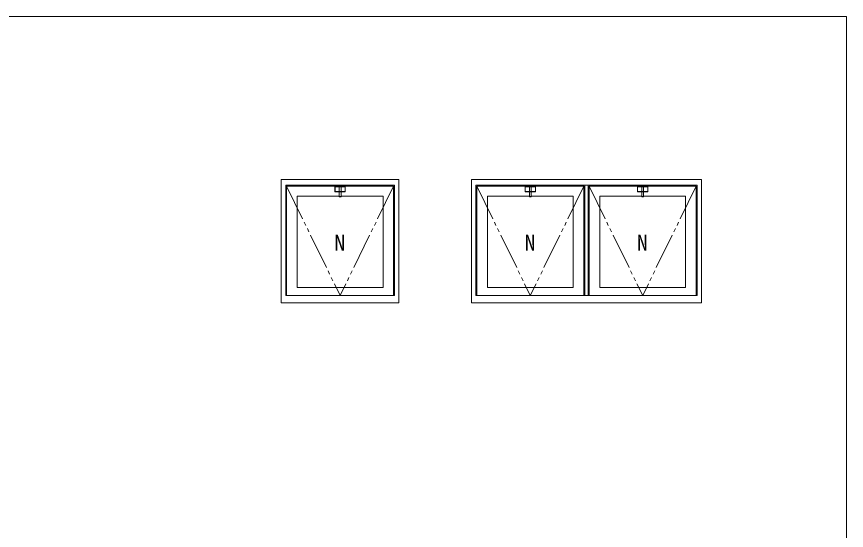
# Model space of a CAD drawing. Units: millimetres on the paper. Extents: x -397 to 397, y -282 to 282.
# Drawn here: x 147.1 to 376.1, y 137.5 to 279.3 of the extents above; entities that cross this region are included whole.
import ezdxf
from ezdxf.enums import TextEntityAlignment as Align

# ---------------------------------------------------------------- set-up
doc = ezdxf.new("R2010")
doc.units = ezdxf.units.MM
doc.linetypes.add('USER3', pattern=[15, 10, -1, 1, -1, 1, -1])
doc.layers.add('0-1_YKK_ZWAK', color=7, linetype='Continuous', lineweight=18)
doc.layers.add('0-7_YKK_A1', color=4, linetype='Continuous', lineweight=18)
doc.styles.add('ＭＳ ゴシック', font='')
doc.styles.get('ＭＳ ゴシック').set_extended_font_data('MS Gothic')

msp = doc.modelspace()

# ---------------------------------------------------------------- linework, layer by layer
at = {"layer": '0-1_YKK_ZWAK'}
for q in [(-393.908, 279.312), (376.092, -245.688)]:
    msp.add_line((376.092, 279.312), q, dxfattribs=at)
at = {"layer": '0-7_YKK_A1'}
for p, q in [((252.62, 200.312), (252.62, 234.312)), ((221.37, 232.812), (251.37, 232.812)), ((221.37, 202.312), (221.37, 232.812)), ((221.62, 232.462), (236.095, 232.462)), ((221.62, 202.312), (221.62, 232.462)), ((234.922, 232.272), (234.922, 231.052)), ((234.973, 231.103), (234.973, 232.221)), ((235.022, 232.372), (237.717, 232.372)), ((236.095, 232.31), (235.07, 232.321)), ((236.037, 232.372), (236.037, 232.662)), ((236.195, 232.662), (236.037, 232.662)), ((236.087, 232.662), (236.087, 232.372)), ((236.087, 232.462), (236.095, 232.462)), ((236.095, 232.372), (236.095, 232.687)), ((236.095, 232.258), (236.095, 231.073)), ((236.62, 232.712), (236.12, 232.712)), ((236.595, 232.308), (236.145, 232.308)), ((236.195, 232.712), (236.195, 232.662)), ((236.195, 232.712), (236.545, 232.712)), ((236.545, 232.712), (236.545, 232.662)), ((236.702, 232.662), (236.545, 232.662)), ((236.645, 232.372), (236.645, 232.687)), ((236.645, 232.462), (236.652, 232.462)), ((236.645, 232.462), (251.12, 232.462)), ((236.645, 232.31), (237.67, 232.321)), ((236.645, 232.258), (236.645, 231.073)), ((236.652, 232.662), (236.652, 232.372)), ((236.702, 232.662), (236.702, 232.372)), ((237.767, 231.103), (237.767, 232.221)), ((237.817, 232.272), (237.817, 231.052)), ((251.12, 202.312), (251.12, 232.462)), ((251.37, 202.312), (251.37, 232.812)), ((334.87, 232.812), (273.87, 232.812)), ((273.87, 202.312), (273.87, 232.812)), ((274.12, 202.312), (274.12, 232.462)), ((274.12, 232.462), (288.595, 232.462)), ((287.422, 232.272), (287.422, 231.052)), ((287.473, 231.103), (287.473, 232.221)), ((287.522, 232.372), (290.217, 232.372)), ((288.595, 232.31), (287.57, 232.321)), ((288.537, 232.372), (288.537, 232.662)), ((288.695, 232.662), (288.537, 232.662)), ((288.587, 232.662), (288.587, 232.372)), ((288.587, 232.462), (288.595, 232.462)), ((288.595, 232.372), (288.595, 232.687)), ((288.595, 232.258), (288.595, 231.073)), ((289.12, 232.712), (288.62, 232.712)), ((289.095, 232.308), (288.645, 232.308)), ((288.695, 232.712), (288.695, 232.662)), ((288.695, 232.712), (289.045, 232.712)), ((289.045, 232.712), (289.045, 232.662)), ((289.202, 232.662), (289.045, 232.662)), ((289.145, 232.372), (289.145, 232.687)), ((289.145, 232.462), (303.62, 232.462)), ((289.145, 232.462), (289.152, 232.462)), ((289.145, 232.31), (290.17, 232.321)), ((289.145, 232.258), (289.145, 231.073)), ((289.152, 232.662), (289.152, 232.372)), ((289.202, 232.662), (289.202, 232.372)), ((290.267, 231.103), (290.267, 232.221)), ((290.317, 232.272), (290.317, 231.052)), ((303.62, 202.312), (303.62, 232.462)), ((303.87, 202.312), (303.87, 232.812)), ((304.87, 202.312), (304.87, 232.812)), ((319.595, 232.462), (305.12, 232.462)), ((305.12, 202.312), (305.12, 232.462)), ((318.422, 232.272), (318.422, 231.052)), ((318.422, 232.272), (318.422, 231.052)), ((318.422, 232.272), (318.422, 231.052)), ((318.473, 231.103), (318.473, 232.221)), ((318.473, 231.103), (318.473, 232.221)), ((318.473, 231.103), (318.473, 232.221)), ((318.522, 232.372), (321.217, 232.372)), ((318.522, 232.372), (321.217, 232.372)), ((318.522, 232.372), (321.217, 232.372)), ((319.595, 232.31), (318.57, 232.321)), ((319.595, 232.31), (318.57, 232.321)), ((319.595, 232.31), (318.57, 232.321)), ((319.537, 232.372), (319.537, 232.662)), ((319.695, 232.662), (319.537, 232.662)), ((319.537, 232.372), (319.537, 232.662)), ((319.695, 232.662), (319.537, 232.662)), ((319.537, 232.372), (319.537, 232.662)), ((319.695, 232.662), (319.537, 232.662)), ((319.587, 232.662), (319.587, 232.372)), ((319.587, 232.662), (319.587, 232.372)), ((319.587, 232.662), (319.587, 232.372)), ((319.587, 232.462), (319.595, 232.462)), ((319.587, 232.462), (319.595, 232.462)), ((319.587, 232.462), (319.595, 232.462)), ((319.595, 232.372), (319.595, 232.687)), ((319.595, 232.372), (319.595, 232.687)), ((319.595, 232.372), (319.595, 232.687)), ((319.595, 232.258), (319.595, 231.073)), ((319.595, 232.258), (319.595, 231.073)), ((319.595, 232.258), (319.595, 231.073)), ((320.12, 232.712), (319.62, 232.712)), ((320.12, 232.712), (319.62, 232.712)), ((320.12, 232.712), (319.62, 232.712)), ((320.095, 232.308), (319.645, 232.308)), ((320.095, 232.308), (319.645, 232.308)), ((320.095, 232.308), (319.645, 232.308)), ((319.695, 232.712), (319.695, 232.662)), ((319.695, 232.712), (320.045, 232.712)), ((319.695, 232.712), (319.695, 232.662)), ((319.695, 232.712), (320.045, 232.712)), ((319.695, 232.712), (319.695, 232.662)), ((319.695, 232.712), (320.045, 232.712)), ((320.045, 232.712), (320.045, 232.662)), ((320.045, 232.712), (320.045, 232.662)), ((320.045, 232.712), (320.045, 232.662)), ((320.202, 232.662), (320.045, 232.662)), ((320.202, 232.662), (320.045, 232.662)), ((320.202, 232.662), (320.045, 232.662)), ((320.145, 232.372), (320.145, 232.687)), ((320.145, 232.372), (320.145, 232.687)), ((320.145, 232.372), (320.145, 232.687)), ((320.145, 232.462), (320.152, 232.462)), ((320.145, 232.462), (320.152, 232.462)), ((320.145, 232.462), (320.152, 232.462)), ((334.62, 232.462), (320.145, 232.462)), ((320.145, 232.31), (321.17, 232.321)), ((320.145, 232.31), (321.17, 232.321)), ((320.145, 232.31), (321.17, 232.321)), ((320.145, 232.258), (320.145, 231.073)), ((320.145, 232.258), (320.145, 231.073)), ((320.145, 232.258), (320.145, 231.073)), ((320.152, 232.662), (320.152, 232.372)), ((320.152, 232.662), (320.152, 232.372)), ((320.152, 232.662), (320.152, 232.372)), ((320.202, 232.662), (320.202, 232.372)), ((320.202, 232.662), (320.202, 232.372)), ((320.202, 232.662), (320.202, 232.372)), ((321.267, 231.103), (321.267, 232.221)), ((321.267, 231.103), (321.267, 232.221)), ((321.267, 231.103), (321.267, 232.221)), ((321.317, 232.272), (321.317, 231.052)), ((321.317, 232.272), (321.317, 231.052)), ((321.317, 232.272), (321.317, 231.052)), ((334.62, 202.312), (334.62, 232.462)), ((334.87, 202.312), (334.87, 232.812)), ((224.52, 204.562), (224.52, 229.762)), ((224.52, 229.762), (236.095, 229.762)), ((237.717, 230.952), (235.022, 230.952)), ((236.095, 231.014), (235.07, 231.003)), ((235.96, 230.949), (235.96, 231.013)), ((235.96, 230.977), (236.095, 230.977)), ((236.095, 230.949), (235.96, 230.949)), ((236.702, 231.012), (236.037, 231.012)), ((236.095, 229.58), (236.095, 231.012)), ((236.595, 231.023), (236.145, 231.023)), ((236.595, 230.983), (236.145, 230.983)), ((236.645, 231.014), (237.67, 231.003)), ((236.645, 229.58), (236.645, 231.012)), ((236.645, 230.977), (236.78, 230.977)), ((236.78, 230.949), (236.645, 230.949)), ((236.645, 229.762), (248.22, 229.762)), ((236.78, 230.949), (236.78, 231.013)), ((248.22, 204.562), (248.22, 229.762)), ((277.02, 204.562), (277.02, 229.762)), ((277.02, 229.762), (288.595, 229.762)), ((290.217, 230.952), (287.522, 230.952)), ((288.595, 231.014), (287.57, 231.003)), ((288.46, 230.949), (288.46, 231.013)), ((288.46, 230.977), (288.595, 230.977)), ((288.595, 230.949), (288.46, 230.949)), ((289.202, 231.012), (288.537, 231.012)), ((288.595, 229.58), (288.595, 231.012)), ((289.095, 231.023), (288.645, 231.023)), ((289.095, 230.983), (288.645, 230.983)), ((289.145, 231.014), (290.17, 231.003)), ((289.145, 229.58), (289.145, 231.012)), ((289.145, 230.977), (289.28, 230.977)), ((289.28, 230.949), (289.145, 230.949)), ((289.145, 229.762), (300.72, 229.762)), ((289.28, 230.949), (289.28, 231.013)), ((300.72, 204.562), (300.72, 229.762)), ((319.595, 229.762), (308.02, 229.762)), ((308.02, 204.562), (308.02, 229.762)), ((321.217, 230.952), (318.522, 230.952)), ((321.217, 230.952), (318.522, 230.952)), ((321.217, 230.952), (318.522, 230.952)), ((319.595, 231.014), (318.57, 231.003)), ((319.595, 231.014), (318.57, 231.003)), ((319.595, 231.014), (318.57, 231.003)), ((319.46, 230.949), (319.46, 231.013)), ((319.46, 230.949), (319.46, 231.013)), ((319.46, 230.949), (319.46, 231.013)), ((319.46, 230.977), (319.595, 230.977)), ((319.46, 230.977), (319.595, 230.977)), ((319.46, 230.977), (319.595, 230.977)), ((319.595, 230.949), (319.46, 230.949)), ((319.595, 230.949), (319.46, 230.949)), ((319.595, 230.949), (319.46, 230.949)), ((320.202, 231.012), (319.537, 231.012)), ((320.202, 231.012), (319.537, 231.012)), ((320.202, 231.012), (319.537, 231.012)), ((319.595, 229.58), (319.595, 231.012)), ((319.595, 229.58), (319.595, 231.012)), ((319.595, 229.58), (319.595, 231.012)), ((320.095, 231.023), (319.645, 231.023)), ((320.095, 231.023), (319.645, 231.023)), ((320.095, 231.023), (319.645, 231.023)), ((320.095, 230.983), (319.645, 230.983)), ((320.095, 230.983), (319.645, 230.983)), ((320.095, 230.983), (319.645, 230.983)), ((320.145, 231.014), (321.17, 231.003)), ((320.145, 231.014), (321.17, 231.003)), ((320.145, 231.014), (321.17, 231.003)), ((320.145, 229.58), (320.145, 231.012)), ((320.145, 229.58), (320.145, 231.012)), ((320.145, 229.58), (320.145, 231.012)), ((320.145, 230.977), (320.28, 230.977)), ((320.145, 230.977), (320.28, 230.977)), ((320.145, 230.977), (320.28, 230.977)), ((320.28, 230.949), (320.145, 230.949)), ((320.28, 230.949), (320.145, 230.949)), ((320.28, 230.949), (320.145, 230.949)), ((331.72, 229.762), (320.145, 229.762)), ((320.28, 230.949), (320.28, 231.013)), ((320.28, 230.949), (320.28, 231.013)), ((320.28, 230.949), (320.28, 231.013)), ((331.72, 204.562), (331.72, 229.762)), ((224.52, 204.562), (248.22, 204.562)), ((277.02, 204.562), (300.72, 204.562)), ((331.72, 204.562), (308.02, 204.562)), ((221.37, 202.312), (251.37, 202.312)), ((334.87, 202.312), (273.87, 202.312)), ((220.12, 200.312), (252.62, 200.312)), ((272.62, 200.312), (303.62, 200.312)), ((336.12, 200.312), (303.62, 200.312))]:
    msp.add_line(p, q, dxfattribs=at)
at = {"layer": '0-7_YKK_A1', "linetype": 'USER3'}
for p, q in [((221.62, 232.462), (236.37, 202.312)), ((251.12, 232.462), (236.37, 202.312)), ((274.12, 232.462), (288.87, 202.312)), ((303.62, 232.462), (288.87, 202.312)), ((305.12, 232.462), (319.87, 202.312)), ((334.62, 232.462), (319.87, 202.312))]:
    msp.add_line(p, q, dxfattribs=at)
at = {"layer": '0-7_YKK_A1'}
for points in [[(220.12, 200.312), (220.12, 234.312), (252.62, 234.312)], [(272.62, 200.312), (272.62, 234.312), (303.62, 234.312)], [(336.12, 200.312), (336.12, 234.312), (303.62, 234.312)]]:
    msp.add_lwpolyline(points, dxfattribs=at)
for centre, radius, start, end in [((235.022, 232.272), 0.1, 90, 180), ((235.073, 232.221), 0.1, 87.12286, 180), ((236.12, 232.687), 0.025, 90, 180), ((236.145, 232.258), 0.05, 90, 180), ((236.595, 232.258), 0.05, 0, 90), ((236.62, 232.687), 0.025, 0, 90), ((237.667, 232.221), 0.1, 0, 92.87714), ((237.717, 232.272), 0.1, 0, 90), ((287.522, 232.272), 0.1, 90, 180), ((287.573, 232.221), 0.1, 87.12286, 180), ((288.62, 232.687), 0.025, 90, 180), ((288.645, 232.258), 0.05, 90, 180), ((289.095, 232.258), 0.05, 0, 90), ((289.12, 232.687), 0.025, 0, 90), ((290.167, 232.221), 0.1, 0, 92.87714), ((290.217, 232.272), 0.1, 0, 90), ((318.522, 232.272), 0.1, 90, 180), ((318.522, 232.272), 0.1, 90, 180), ((318.522, 232.272), 0.1, 90, 180), ((318.573, 232.221), 0.1, 87.12286, 180), ((318.573, 232.221), 0.1, 87.12286, 180), ((318.573, 232.221), 0.1, 87.12286, 180), ((319.62, 232.687), 0.025, 90, 180), ((319.62, 232.687), 0.025, 90, 180), ((319.62, 232.687), 0.025, 90, 180), ((319.645, 232.258), 0.05, 90, 180), ((319.645, 232.258), 0.05, 90, 180), ((319.645, 232.258), 0.05, 90, 180), ((320.095, 232.258), 0.05, 0, 90), ((320.095, 232.258), 0.05, 0, 90), ((320.095, 232.258), 0.05, 0, 90), ((320.12, 232.687), 0.025, 0, 90), ((320.12, 232.687), 0.025, 0, 90), ((320.12, 232.687), 0.025, 0, 90), ((321.167, 232.221), 0.1, 0, 92.87714), ((321.167, 232.221), 0.1, 0, 92.87714), ((321.167, 232.221), 0.1, 0, 92.87714), ((321.217, 232.272), 0.1, 0, 90), ((321.217, 232.272), 0.1, 0, 90), ((321.217, 232.272), 0.1, 0, 90), ((235.022, 231.052), 0.1, 180, 270), ((235.073, 231.103), 0.1, 180, 272.87714), ((236.145, 231.073), 0.05, 180, 270), ((236.145, 230.933), 0.05, 90, 180), ((236.145, 229.683), 0.05, 180, 261.0732), ((236.145, 229.58), 0.05, 180, 261.0732), ((236.37, 231.116), 1.5, 261.0732, 278.9268), ((236.37, 231.012), 1.5, 261.0732, 278.9268), ((236.595, 231.073), 0.05, 270, 0), ((236.595, 230.933), 0.05, 0, 90), ((236.595, 229.683), 0.05, 278.9268, 0), ((236.595, 229.58), 0.05, 278.9268, 0), ((237.667, 231.103), 0.1, 269.39786, 0), ((237.717, 231.052), 0.1, 270, 0), ((287.522, 231.052), 0.1, 180, 270), ((287.573, 231.103), 0.1, 180, 272.87714), ((288.645, 231.073), 0.05, 180, 270), ((288.645, 230.933), 0.05, 90, 180), ((288.645, 229.683), 0.05, 180, 261.0732), ((288.645, 229.58), 0.05, 180, 261.0732), ((288.87, 231.116), 1.5, 261.0732, 278.9268), ((288.87, 231.012), 1.5, 261.0732, 278.9268), ((289.095, 231.073), 0.05, 270, 0), ((289.095, 230.933), 0.05, 0, 90), ((289.095, 229.683), 0.05, 278.9268, 0), ((289.095, 229.58), 0.05, 278.9268, 0), ((290.167, 231.103), 0.1, 269.39786, 0), ((290.217, 231.052), 0.1, 270, 0), ((318.522, 231.052), 0.1, 180, 270), ((318.522, 231.052), 0.1, 180, 270), ((318.522, 231.052), 0.1, 180, 270), ((318.573, 231.103), 0.1, 180, 272.87714), ((318.573, 231.103), 0.1, 180, 272.87714), ((318.573, 231.103), 0.1, 180, 272.87714), ((319.645, 231.073), 0.05, 180, 270), ((319.645, 231.073), 0.05, 180, 270), ((319.645, 231.073), 0.05, 180, 270), ((319.645, 230.933), 0.05, 90, 180), ((319.645, 230.933), 0.05, 90, 180), ((319.645, 230.933), 0.05, 90, 180), ((319.645, 229.683), 0.05, 180, 261.0732), ((319.645, 229.683), 0.05, 180, 261.0732), ((319.645, 229.683), 0.05, 180, 261.0732), ((319.645, 229.58), 0.05, 180, 261.0732), ((319.645, 229.58), 0.05, 180, 261.0732), ((319.645, 229.58), 0.05, 180, 261.0732), ((319.87, 231.116), 1.5, 261.0732, 278.9268), ((319.87, 231.116), 1.5, 261.0732, 278.9268), ((319.87, 231.116), 1.5, 261.0732, 278.9268), ((319.87, 231.012), 1.5, 261.0732, 278.9268), ((319.87, 231.012), 1.5, 261.0732, 278.9268), ((319.87, 231.012), 1.5, 261.0732, 278.9268), ((320.095, 231.073), 0.05, 270, 0), ((320.095, 231.073), 0.05, 270, 0), ((320.095, 231.073), 0.05, 270, 0), ((320.095, 230.933), 0.05, 0, 90), ((320.095, 230.933), 0.05, 0, 90), ((320.095, 230.933), 0.05, 0, 90), ((320.095, 229.683), 0.05, 278.9268, 0), ((320.095, 229.683), 0.05, 278.9268, 0), ((320.095, 229.683), 0.05, 278.9268, 0), ((320.095, 229.58), 0.05, 278.9268, 0), ((320.095, 229.58), 0.05, 278.9268, 0), ((320.095, 229.58), 0.05, 278.9268, 0), ((321.167, 231.103), 0.1, 269.39786, 0), ((321.167, 231.103), 0.1, 269.39786, 0), ((321.167, 231.103), 0.1, 269.39786, 0), ((321.217, 231.052), 0.1, 270, 0), ((321.217, 231.052), 0.1, 270, 0), ((321.217, 231.052), 0.1, 270, 0)]:
    msp.add_arc(centre, radius, start, end, dxfattribs=at)

# ---------------------------------------------------------------- texts
at = {"layer": '0-7_YKK_A1', "color": 7, "style": 'ＭＳ ゴシック'}
for p in [(234.796, 213.368), (287.296, 213.368), (318.296, 213.368)]:
    msp.add_text('N', height=4.399, dxfattribs=at).set_placement(p, align=Align.BOTTOM_LEFT)

doc.saveas('drawing.dxf')
